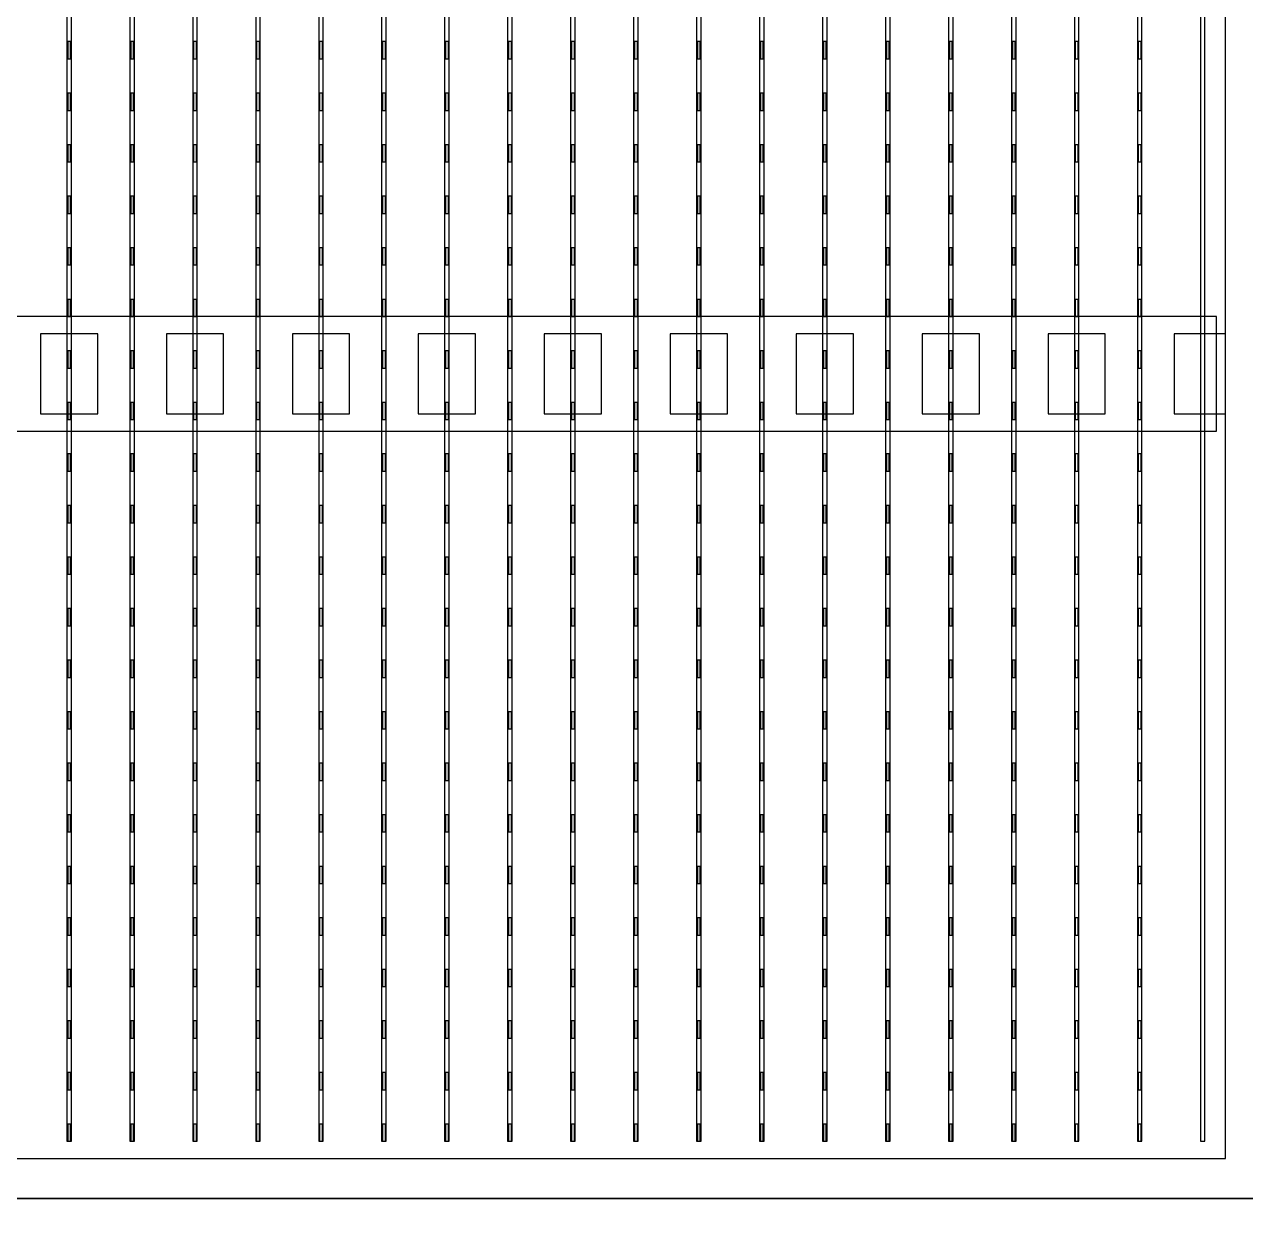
# Model space of a CAD drawing. Header units: millimetres. Extents: x -18 to 142, y -7 to 153.
# Drawn here: x 51.33 to 61.99, y 82.92 to 93.35 of the extents above; entities that cross this region are included whole.
import ezdxf

# ---------------------------------------------------------------- set-up
doc = ezdxf.new("R2010")
doc.units = ezdxf.units.MM
for name, color, linetype in [('BUSBARS', 3, 'Continuous'), ('CELLS', 5, 'Continuous'), ('CONTACT_PADS', 2, 'Continuous'), ('DICING', 4, 'Continuous'), ('FINGERS', 1, 'Continuous'), ('INSULATION', 2, 'Continuous')]:
    doc.layers.add(name, color=color, linetype=linetype)

msp = doc.modelspace()

# ---------------------------------------------------------------- linework, layer by layer
at = {"layer": 'BUSBARS'}
msp.add_lwpolyline([(61.74, 89.8), (61.74, 90.8), (41.7, 90.8), (41.7, 89.8), (61.74, 89.8)], close=True, dxfattribs=at)
at = {"layer": 'CELLS'}
for points in [[(62.17, 83.1), (62.17, 104), (41.27, 104), (41.27, 83.1), (62.17, 83.1)], [(62.17, 62.2), (62.17, 83.1), (41.27, 83.1), (41.27, 62.2), (62.17, 62.2)]]:
    msp.add_lwpolyline(points, close=True, dxfattribs=at)
at = {"layer": 'CONTACT_PADS'}
for points in [[(51.733, 93.05), (51.733, 93.2), (51.708, 93.2), (51.708, 93.05), (51.733, 93.05)], [(52.283, 93.05), (52.283, 93.2), (52.258, 93.2), (52.258, 93.05), (52.283, 93.05)], [(52.833, 93.05), (52.833, 93.2), (52.808, 93.2), (52.808, 93.05), (52.833, 93.05)], [(53.383, 93.05), (53.383, 93.2), (53.358, 93.2), (53.358, 93.05), (53.383, 93.05)], [(53.933, 93.05), (53.933, 93.2), (53.908, 93.2), (53.908, 93.05), (53.933, 93.05)], [(54.483, 93.05), (54.483, 93.2), (54.458, 93.2), (54.458, 93.05), (54.483, 93.05)], [(55.033, 93.05), (55.033, 93.2), (55.008, 93.2), (55.008, 93.05), (55.033, 93.05)], [(55.583, 93.05), (55.583, 93.2), (55.558, 93.2), (55.558, 93.05), (55.583, 93.05)], [(56.133, 93.05), (56.133, 93.2), (56.108, 93.2), (56.108, 93.05), (56.133, 93.05)], [(56.683, 93.05), (56.683, 93.2), (56.658, 93.2), (56.658, 93.05), (56.683, 93.05)], [(57.233, 93.05), (57.233, 93.2), (57.208, 93.2), (57.208, 93.05), (57.233, 93.05)], [(57.783, 93.05), (57.783, 93.2), (57.758, 93.2), (57.758, 93.05), (57.783, 93.05)], [(58.333, 93.05), (58.333, 93.2), (58.308, 93.2), (58.308, 93.05), (58.333, 93.05)], [(58.883, 93.05), (58.883, 93.2), (58.858, 93.2), (58.858, 93.05), (58.883, 93.05)], [(59.433, 93.05), (59.433, 93.2), (59.408, 93.2), (59.408, 93.05), (59.433, 93.05)], [(59.983, 93.05), (59.983, 93.2), (59.958, 93.2), (59.958, 93.05), (59.983, 93.05)], [(60.533, 93.05), (60.533, 93.2), (60.508, 93.2), (60.508, 93.05), (60.533, 93.05)], [(61.083, 93.05), (61.083, 93.2), (61.058, 93.2), (61.058, 93.05), (61.083, 93.05)], [(51.733, 92.6), (51.733, 92.75), (51.708, 92.75), (51.708, 92.6), (51.733, 92.6)], [(52.283, 92.6), (52.283, 92.75), (52.258, 92.75), (52.258, 92.6), (52.283, 92.6)], [(52.833, 92.6), (52.833, 92.75), (52.808, 92.75), (52.808, 92.6), (52.833, 92.6)], [(53.383, 92.6), (53.383, 92.75), (53.358, 92.75), (53.358, 92.6), (53.383, 92.6)], [(53.933, 92.6), (53.933, 92.75), (53.908, 92.75), (53.908, 92.6), (53.933, 92.6)], [(54.483, 92.6), (54.483, 92.75), (54.458, 92.75), (54.458, 92.6), (54.483, 92.6)], [(55.033, 92.6), (55.033, 92.75), (55.008, 92.75), (55.008, 92.6), (55.033, 92.6)], [(55.583, 92.6), (55.583, 92.75), (55.558, 92.75), (55.558, 92.6), (55.583, 92.6)], [(56.133, 92.6), (56.133, 92.75), (56.108, 92.75), (56.108, 92.6), (56.133, 92.6)], [(56.683, 92.6), (56.683, 92.75), (56.658, 92.75), (56.658, 92.6), (56.683, 92.6)], [(57.233, 92.6), (57.233, 92.75), (57.208, 92.75), (57.208, 92.6), (57.233, 92.6)], [(57.783, 92.6), (57.783, 92.75), (57.758, 92.75), (57.758, 92.6), (57.783, 92.6)], [(58.333, 92.6), (58.333, 92.75), (58.308, 92.75), (58.308, 92.6), (58.333, 92.6)], [(58.883, 92.6), (58.883, 92.75), (58.858, 92.75), (58.858, 92.6), (58.883, 92.6)], [(59.433, 92.6), (59.433, 92.75), (59.408, 92.75), (59.408, 92.6), (59.433, 92.6)], [(59.983, 92.6), (59.983, 92.75), (59.958, 92.75), (59.958, 92.6), (59.983, 92.6)], [(60.533, 92.6), (60.533, 92.75), (60.508, 92.75), (60.508, 92.6), (60.533, 92.6)], [(61.083, 92.6), (61.083, 92.75), (61.058, 92.75), (61.058, 92.6), (61.083, 92.6)], [(51.733, 92.15), (51.733, 92.3), (51.708, 92.3), (51.708, 92.15), (51.733, 92.15)], [(52.283, 92.15), (52.283, 92.3), (52.258, 92.3), (52.258, 92.15), (52.283, 92.15)], [(52.833, 92.15), (52.833, 92.3), (52.808, 92.3), (52.808, 92.15), (52.833, 92.15)], [(53.383, 92.15), (53.383, 92.3), (53.358, 92.3), (53.358, 92.15), (53.383, 92.15)], [(53.933, 92.15), (53.933, 92.3), (53.908, 92.3), (53.908, 92.15), (53.933, 92.15)], [(54.483, 92.15), (54.483, 92.3), (54.458, 92.3), (54.458, 92.15), (54.483, 92.15)], [(55.033, 92.15), (55.033, 92.3), (55.008, 92.3), (55.008, 92.15), (55.033, 92.15)], [(55.583, 92.15), (55.583, 92.3), (55.558, 92.3), (55.558, 92.15), (55.583, 92.15)], [(56.133, 92.15), (56.133, 92.3), (56.108, 92.3), (56.108, 92.15), (56.133, 92.15)], [(56.683, 92.15), (56.683, 92.3), (56.658, 92.3), (56.658, 92.15), (56.683, 92.15)], [(57.233, 92.15), (57.233, 92.3), (57.208, 92.3), (57.208, 92.15), (57.233, 92.15)], [(57.783, 92.15), (57.783, 92.3), (57.758, 92.3), (57.758, 92.15), (57.783, 92.15)], [(58.333, 92.15), (58.333, 92.3), (58.308, 92.3), (58.308, 92.15), (58.333, 92.15)], [(58.883, 92.15), (58.883, 92.3), (58.858, 92.3), (58.858, 92.15), (58.883, 92.15)], [(59.433, 92.15), (59.433, 92.3), (59.408, 92.3), (59.408, 92.15), (59.433, 92.15)], [(59.983, 92.15), (59.983, 92.3), (59.958, 92.3), (59.958, 92.15), (59.983, 92.15)], [(60.533, 92.15), (60.533, 92.3), (60.508, 92.3), (60.508, 92.15), (60.533, 92.15)], [(61.083, 92.15), (61.083, 92.3), (61.058, 92.3), (61.058, 92.15), (61.083, 92.15)], [(51.733, 91.7), (51.733, 91.85), (51.708, 91.85), (51.708, 91.7), (51.733, 91.7)], [(52.283, 91.7), (52.283, 91.85), (52.258, 91.85), (52.258, 91.7), (52.283, 91.7)], [(52.833, 91.7), (52.833, 91.85), (52.808, 91.85), (52.808, 91.7), (52.833, 91.7)], [(53.383, 91.7), (53.383, 91.85), (53.358, 91.85), (53.358, 91.7), (53.383, 91.7)], [(53.933, 91.7), (53.933, 91.85), (53.908, 91.85), (53.908, 91.7), (53.933, 91.7)], [(54.483, 91.7), (54.483, 91.85), (54.458, 91.85), (54.458, 91.7), (54.483, 91.7)], [(55.033, 91.7), (55.033, 91.85), (55.008, 91.85), (55.008, 91.7), (55.033, 91.7)], [(55.583, 91.7), (55.583, 91.85), (55.558, 91.85), (55.558, 91.7), (55.583, 91.7)], [(56.133, 91.7), (56.133, 91.85), (56.108, 91.85), (56.108, 91.7), (56.133, 91.7)], [(56.683, 91.7), (56.683, 91.85), (56.658, 91.85), (56.658, 91.7), (56.683, 91.7)], [(57.233, 91.7), (57.233, 91.85), (57.208, 91.85), (57.208, 91.7), (57.233, 91.7)], [(57.783, 91.7), (57.783, 91.85), (57.758, 91.85), (57.758, 91.7), (57.783, 91.7)], [(58.333, 91.7), (58.333, 91.85), (58.308, 91.85), (58.308, 91.7), (58.333, 91.7)], [(58.883, 91.7), (58.883, 91.85), (58.858, 91.85), (58.858, 91.7), (58.883, 91.7)], [(59.433, 91.7), (59.433, 91.85), (59.408, 91.85), (59.408, 91.7), (59.433, 91.7)], [(59.983, 91.7), (59.983, 91.85), (59.958, 91.85), (59.958, 91.7), (59.983, 91.7)], [(60.533, 91.7), (60.533, 91.85), (60.508, 91.85), (60.508, 91.7), (60.533, 91.7)], [(61.083, 91.7), (61.083, 91.85), (61.058, 91.85), (61.058, 91.7), (61.083, 91.7)], [(51.733, 91.25), (51.733, 91.4), (51.708, 91.4), (51.708, 91.25), (51.733, 91.25)], [(52.283, 91.25), (52.283, 91.4), (52.258, 91.4), (52.258, 91.25), (52.283, 91.25)], [(52.833, 91.25), (52.833, 91.4), (52.808, 91.4), (52.808, 91.25), (52.833, 91.25)], [(53.383, 91.25), (53.383, 91.4), (53.358, 91.4), (53.358, 91.25), (53.383, 91.25)], [(53.933, 91.25), (53.933, 91.4), (53.908, 91.4), (53.908, 91.25), (53.933, 91.25)], [(54.483, 91.25), (54.483, 91.4), (54.458, 91.4), (54.458, 91.25), (54.483, 91.25)], [(55.033, 91.25), (55.033, 91.4), (55.008, 91.4), (55.008, 91.25), (55.033, 91.25)], [(55.583, 91.25), (55.583, 91.4), (55.558, 91.4), (55.558, 91.25), (55.583, 91.25)], [(56.133, 91.25), (56.133, 91.4), (56.108, 91.4), (56.108, 91.25), (56.133, 91.25)], [(56.683, 91.25), (56.683, 91.4), (56.658, 91.4), (56.658, 91.25), (56.683, 91.25)], [(57.233, 91.25), (57.233, 91.4), (57.208, 91.4), (57.208, 91.25), (57.233, 91.25)], [(57.783, 91.25), (57.783, 91.4), (57.758, 91.4), (57.758, 91.25), (57.783, 91.25)], [(58.333, 91.25), (58.333, 91.4), (58.308, 91.4), (58.308, 91.25), (58.333, 91.25)], [(58.883, 91.25), (58.883, 91.4), (58.858, 91.4), (58.858, 91.25), (58.883, 91.25)], [(59.433, 91.25), (59.433, 91.4), (59.408, 91.4), (59.408, 91.25), (59.433, 91.25)], [(59.983, 91.25), (59.983, 91.4), (59.958, 91.4), (59.958, 91.25), (59.983, 91.25)], [(60.533, 91.25), (60.533, 91.4), (60.508, 91.4), (60.508, 91.25), (60.533, 91.25)], [(61.083, 91.25), (61.083, 91.4), (61.058, 91.4), (61.058, 91.25), (61.083, 91.25)], [(51.733, 90.8), (51.733, 90.95), (51.708, 90.95), (51.708, 90.8), (51.733, 90.8)], [(52.283, 90.8), (52.283, 90.95), (52.258, 90.95), (52.258, 90.8), (52.283, 90.8)], [(52.833, 90.8), (52.833, 90.95), (52.808, 90.95), (52.808, 90.8), (52.833, 90.8)], [(53.383, 90.8), (53.383, 90.95), (53.358, 90.95), (53.358, 90.8), (53.383, 90.8)], [(53.933, 90.8), (53.933, 90.95), (53.908, 90.95), (53.908, 90.8), (53.933, 90.8)], [(54.483, 90.8), (54.483, 90.95), (54.458, 90.95), (54.458, 90.8), (54.483, 90.8)], [(55.033, 90.8), (55.033, 90.95), (55.008, 90.95), (55.008, 90.8), (55.033, 90.8)], [(55.583, 90.8), (55.583, 90.95), (55.558, 90.95), (55.558, 90.8), (55.583, 90.8)], [(56.133, 90.8), (56.133, 90.95), (56.108, 90.95), (56.108, 90.8), (56.133, 90.8)], [(56.683, 90.8), (56.683, 90.95), (56.658, 90.95), (56.658, 90.8), (56.683, 90.8)], [(57.233, 90.8), (57.233, 90.95), (57.208, 90.95), (57.208, 90.8), (57.233, 90.8)], [(57.783, 90.8), (57.783, 90.95), (57.758, 90.95), (57.758, 90.8), (57.783, 90.8)], [(58.333, 90.8), (58.333, 90.95), (58.308, 90.95), (58.308, 90.8), (58.333, 90.8)], [(58.883, 90.8), (58.883, 90.95), (58.858, 90.95), (58.858, 90.8), (58.883, 90.8)], [(59.433, 90.8), (59.433, 90.95), (59.408, 90.95), (59.408, 90.8), (59.433, 90.8)], [(59.983, 90.8), (59.983, 90.95), (59.958, 90.95), (59.958, 90.8), (59.983, 90.8)], [(60.533, 90.8), (60.533, 90.95), (60.508, 90.95), (60.508, 90.8), (60.533, 90.8)], [(61.083, 90.8), (61.083, 90.95), (61.058, 90.95), (61.058, 90.8), (61.083, 90.8)], [(51.733, 90.35), (51.733, 90.5), (51.708, 90.5), (51.708, 90.35), (51.733, 90.35)], [(52.283, 90.35), (52.283, 90.5), (52.258, 90.5), (52.258, 90.35), (52.283, 90.35)], [(52.833, 90.35), (52.833, 90.5), (52.808, 90.5), (52.808, 90.35), (52.833, 90.35)], [(53.383, 90.35), (53.383, 90.5), (53.358, 90.5), (53.358, 90.35), (53.383, 90.35)], [(53.933, 90.35), (53.933, 90.5), (53.908, 90.5), (53.908, 90.35), (53.933, 90.35)], [(54.483, 90.35), (54.483, 90.5), (54.458, 90.5), (54.458, 90.35), (54.483, 90.35)], [(55.033, 90.35), (55.033, 90.5), (55.008, 90.5), (55.008, 90.35), (55.033, 90.35)], [(55.583, 90.35), (55.583, 90.5), (55.558, 90.5), (55.558, 90.35), (55.583, 90.35)], [(56.133, 90.35), (56.133, 90.5), (56.108, 90.5), (56.108, 90.35), (56.133, 90.35)], [(56.683, 90.35), (56.683, 90.5), (56.658, 90.5), (56.658, 90.35), (56.683, 90.35)], [(57.233, 90.35), (57.233, 90.5), (57.208, 90.5), (57.208, 90.35), (57.233, 90.35)], [(57.783, 90.35), (57.783, 90.5), (57.758, 90.5), (57.758, 90.35), (57.783, 90.35)], [(58.333, 90.35), (58.333, 90.5), (58.308, 90.5), (58.308, 90.35), (58.333, 90.35)], [(58.883, 90.35), (58.883, 90.5), (58.858, 90.5), (58.858, 90.35), (58.883, 90.35)], [(59.433, 90.35), (59.433, 90.5), (59.408, 90.5), (59.408, 90.35), (59.433, 90.35)], [(59.983, 90.35), (59.983, 90.5), (59.958, 90.5), (59.958, 90.35), (59.983, 90.35)], [(60.533, 90.35), (60.533, 90.5), (60.508, 90.5), (60.508, 90.35), (60.533, 90.35)], [(61.083, 90.35), (61.083, 90.5), (61.058, 90.5), (61.058, 90.35), (61.083, 90.35)], [(51.733, 89.9), (51.733, 90.05), (51.708, 90.05), (51.708, 89.9), (51.733, 89.9)], [(52.283, 89.9), (52.283, 90.05), (52.258, 90.05), (52.258, 89.9), (52.283, 89.9)], [(52.833, 89.9), (52.833, 90.05), (52.808, 90.05), (52.808, 89.9), (52.833, 89.9)], [(53.383, 89.9), (53.383, 90.05), (53.358, 90.05), (53.358, 89.9), (53.383, 89.9)], [(53.933, 89.9), (53.933, 90.05), (53.908, 90.05), (53.908, 89.9), (53.933, 89.9)], [(54.483, 89.9), (54.483, 90.05), (54.458, 90.05), (54.458, 89.9), (54.483, 89.9)], [(55.033, 89.9), (55.033, 90.05), (55.008, 90.05), (55.008, 89.9), (55.033, 89.9)], [(55.583, 89.9), (55.583, 90.05), (55.558, 90.05), (55.558, 89.9), (55.583, 89.9)], [(56.133, 89.9), (56.133, 90.05), (56.108, 90.05), (56.108, 89.9), (56.133, 89.9)], [(56.683, 89.9), (56.683, 90.05), (56.658, 90.05), (56.658, 89.9), (56.683, 89.9)], [(57.233, 89.9), (57.233, 90.05), (57.208, 90.05), (57.208, 89.9), (57.233, 89.9)], [(57.783, 89.9), (57.783, 90.05), (57.758, 90.05), (57.758, 89.9), (57.783, 89.9)], [(58.333, 89.9), (58.333, 90.05), (58.308, 90.05), (58.308, 89.9), (58.333, 89.9)], [(58.883, 89.9), (58.883, 90.05), (58.858, 90.05), (58.858, 89.9), (58.883, 89.9)], [(59.433, 89.9), (59.433, 90.05), (59.408, 90.05), (59.408, 89.9), (59.433, 89.9)], [(59.983, 89.9), (59.983, 90.05), (59.958, 90.05), (59.958, 89.9), (59.983, 89.9)], [(60.533, 89.9), (60.533, 90.05), (60.508, 90.05), (60.508, 89.9), (60.533, 89.9)], [(61.083, 89.9), (61.083, 90.05), (61.058, 90.05), (61.058, 89.9), (61.083, 89.9)], [(51.733, 89.45), (51.733, 89.6), (51.708, 89.6), (51.708, 89.45), (51.733, 89.45)], [(52.283, 89.45), (52.283, 89.6), (52.258, 89.6), (52.258, 89.45), (52.283, 89.45)], [(52.833, 89.45), (52.833, 89.6), (52.808, 89.6), (52.808, 89.45), (52.833, 89.45)], [(53.383, 89.45), (53.383, 89.6), (53.358, 89.6), (53.358, 89.45), (53.383, 89.45)], [(53.933, 89.45), (53.933, 89.6), (53.908, 89.6), (53.908, 89.45), (53.933, 89.45)], [(54.483, 89.45), (54.483, 89.6), (54.458, 89.6), (54.458, 89.45), (54.483, 89.45)], [(55.033, 89.45), (55.033, 89.6), (55.008, 89.6), (55.008, 89.45), (55.033, 89.45)], [(55.583, 89.45), (55.583, 89.6), (55.558, 89.6), (55.558, 89.45), (55.583, 89.45)], [(56.133, 89.45), (56.133, 89.6), (56.108, 89.6), (56.108, 89.45), (56.133, 89.45)], [(56.683, 89.45), (56.683, 89.6), (56.658, 89.6), (56.658, 89.45), (56.683, 89.45)], [(57.233, 89.45), (57.233, 89.6), (57.208, 89.6), (57.208, 89.45), (57.233, 89.45)], [(57.783, 89.45), (57.783, 89.6), (57.758, 89.6), (57.758, 89.45), (57.783, 89.45)], [(58.333, 89.45), (58.333, 89.6), (58.308, 89.6), (58.308, 89.45), (58.333, 89.45)], [(58.883, 89.45), (58.883, 89.6), (58.858, 89.6), (58.858, 89.45), (58.883, 89.45)], [(59.433, 89.45), (59.433, 89.6), (59.408, 89.6), (59.408, 89.45), (59.433, 89.45)], [(59.983, 89.45), (59.983, 89.6), (59.958, 89.6), (59.958, 89.45), (59.983, 89.45)], [(60.533, 89.45), (60.533, 89.6), (60.508, 89.6), (60.508, 89.45), (60.533, 89.45)], [(61.083, 89.45), (61.083, 89.6), (61.058, 89.6), (61.058, 89.45), (61.083, 89.45)], [(51.733, 89), (51.733, 89.15), (51.708, 89.15), (51.708, 89), (51.733, 89)], [(52.283, 89), (52.283, 89.15), (52.258, 89.15), (52.258, 89), (52.283, 89)], [(52.833, 89), (52.833, 89.15), (52.808, 89.15), (52.808, 89), (52.833, 89)], [(53.383, 89), (53.383, 89.15), (53.358, 89.15), (53.358, 89), (53.383, 89)], [(53.933, 89), (53.933, 89.15), (53.908, 89.15), (53.908, 89), (53.933, 89)], [(54.483, 89), (54.483, 89.15), (54.458, 89.15), (54.458, 89), (54.483, 89)], [(55.033, 89), (55.033, 89.15), (55.008, 89.15), (55.008, 89), (55.033, 89)], [(55.583, 89), (55.583, 89.15), (55.558, 89.15), (55.558, 89), (55.583, 89)], [(56.133, 89), (56.133, 89.15), (56.108, 89.15), (56.108, 89), (56.133, 89)], [(56.683, 89), (56.683, 89.15), (56.658, 89.15), (56.658, 89), (56.683, 89)], [(57.233, 89), (57.233, 89.15), (57.208, 89.15), (57.208, 89), (57.233, 89)], [(57.783, 89), (57.783, 89.15), (57.758, 89.15), (57.758, 89), (57.783, 89)], [(58.333, 89), (58.333, 89.15), (58.308, 89.15), (58.308, 89), (58.333, 89)], [(58.883, 89), (58.883, 89.15), (58.858, 89.15), (58.858, 89), (58.883, 89)], [(59.433, 89), (59.433, 89.15), (59.408, 89.15), (59.408, 89), (59.433, 89)], [(59.983, 89), (59.983, 89.15), (59.958, 89.15), (59.958, 89), (59.983, 89)], [(60.533, 89), (60.533, 89.15), (60.508, 89.15), (60.508, 89), (60.533, 89)], [(61.083, 89), (61.083, 89.15), (61.058, 89.15), (61.058, 89), (61.083, 89)], [(51.733, 88.55), (51.733, 88.7), (51.708, 88.7), (51.708, 88.55), (51.733, 88.55)], [(52.283, 88.55), (52.283, 88.7), (52.258, 88.7), (52.258, 88.55), (52.283, 88.55)], [(52.833, 88.55), (52.833, 88.7), (52.808, 88.7), (52.808, 88.55), (52.833, 88.55)], [(53.383, 88.55), (53.383, 88.7), (53.358, 88.7), (53.358, 88.55), (53.383, 88.55)], [(53.933, 88.55), (53.933, 88.7), (53.908, 88.7), (53.908, 88.55), (53.933, 88.55)], [(54.483, 88.55), (54.483, 88.7), (54.458, 88.7), (54.458, 88.55), (54.483, 88.55)], [(55.033, 88.55), (55.033, 88.7), (55.008, 88.7), (55.008, 88.55), (55.033, 88.55)], [(55.583, 88.55), (55.583, 88.7), (55.558, 88.7), (55.558, 88.55), (55.583, 88.55)], [(56.133, 88.55), (56.133, 88.7), (56.108, 88.7), (56.108, 88.55), (56.133, 88.55)], [(56.683, 88.55), (56.683, 88.7), (56.658, 88.7), (56.658, 88.55), (56.683, 88.55)], [(57.233, 88.55), (57.233, 88.7), (57.208, 88.7), (57.208, 88.55), (57.233, 88.55)], [(57.783, 88.55), (57.783, 88.7), (57.758, 88.7), (57.758, 88.55), (57.783, 88.55)], [(58.333, 88.55), (58.333, 88.7), (58.308, 88.7), (58.308, 88.55), (58.333, 88.55)], [(58.883, 88.55), (58.883, 88.7), (58.858, 88.7), (58.858, 88.55), (58.883, 88.55)], [(59.433, 88.55), (59.433, 88.7), (59.408, 88.7), (59.408, 88.55), (59.433, 88.55)], [(59.983, 88.55), (59.983, 88.7), (59.958, 88.7), (59.958, 88.55), (59.983, 88.55)], [(60.533, 88.55), (60.533, 88.7), (60.508, 88.7), (60.508, 88.55), (60.533, 88.55)], [(61.083, 88.55), (61.083, 88.7), (61.058, 88.7), (61.058, 88.55), (61.083, 88.55)], [(51.733, 88.1), (51.733, 88.25), (51.708, 88.25), (51.708, 88.1), (51.733, 88.1)], [(52.283, 88.1), (52.283, 88.25), (52.258, 88.25), (52.258, 88.1), (52.283, 88.1)], [(52.833, 88.1), (52.833, 88.25), (52.808, 88.25), (52.808, 88.1), (52.833, 88.1)], [(53.383, 88.1), (53.383, 88.25), (53.358, 88.25), (53.358, 88.1), (53.383, 88.1)], [(53.933, 88.1), (53.933, 88.25), (53.908, 88.25), (53.908, 88.1), (53.933, 88.1)], [(54.483, 88.1), (54.483, 88.25), (54.458, 88.25), (54.458, 88.1), (54.483, 88.1)], [(55.033, 88.1), (55.033, 88.25), (55.008, 88.25), (55.008, 88.1), (55.033, 88.1)], [(55.583, 88.1), (55.583, 88.25), (55.558, 88.25), (55.558, 88.1), (55.583, 88.1)], [(56.133, 88.1), (56.133, 88.25), (56.108, 88.25), (56.108, 88.1), (56.133, 88.1)], [(56.683, 88.1), (56.683, 88.25), (56.658, 88.25), (56.658, 88.1), (56.683, 88.1)], [(57.233, 88.1), (57.233, 88.25), (57.208, 88.25), (57.208, 88.1), (57.233, 88.1)], [(57.783, 88.1), (57.783, 88.25), (57.758, 88.25), (57.758, 88.1), (57.783, 88.1)], [(58.333, 88.1), (58.333, 88.25), (58.308, 88.25), (58.308, 88.1), (58.333, 88.1)], [(58.883, 88.1), (58.883, 88.25), (58.858, 88.25), (58.858, 88.1), (58.883, 88.1)], [(59.433, 88.1), (59.433, 88.25), (59.408, 88.25), (59.408, 88.1), (59.433, 88.1)], [(59.983, 88.1), (59.983, 88.25), (59.958, 88.25), (59.958, 88.1), (59.983, 88.1)], [(60.533, 88.1), (60.533, 88.25), (60.508, 88.25), (60.508, 88.1), (60.533, 88.1)], [(61.083, 88.1), (61.083, 88.25), (61.058, 88.25), (61.058, 88.1), (61.083, 88.1)], [(51.733, 87.65), (51.733, 87.8), (51.708, 87.8), (51.708, 87.65), (51.733, 87.65)], [(52.283, 87.65), (52.283, 87.8), (52.258, 87.8), (52.258, 87.65), (52.283, 87.65)], [(52.833, 87.65), (52.833, 87.8), (52.808, 87.8), (52.808, 87.65), (52.833, 87.65)], [(53.383, 87.65), (53.383, 87.8), (53.358, 87.8), (53.358, 87.65), (53.383, 87.65)], [(53.933, 87.65), (53.933, 87.8), (53.908, 87.8), (53.908, 87.65), (53.933, 87.65)], [(54.483, 87.65), (54.483, 87.8), (54.458, 87.8), (54.458, 87.65), (54.483, 87.65)], [(55.033, 87.65), (55.033, 87.8), (55.008, 87.8), (55.008, 87.65), (55.033, 87.65)], [(55.583, 87.65), (55.583, 87.8), (55.558, 87.8), (55.558, 87.65), (55.583, 87.65)], [(56.133, 87.65), (56.133, 87.8), (56.108, 87.8), (56.108, 87.65), (56.133, 87.65)], [(56.683, 87.65), (56.683, 87.8), (56.658, 87.8), (56.658, 87.65), (56.683, 87.65)], [(57.233, 87.65), (57.233, 87.8), (57.208, 87.8), (57.208, 87.65), (57.233, 87.65)], [(57.783, 87.65), (57.783, 87.8), (57.758, 87.8), (57.758, 87.65), (57.783, 87.65)], [(58.333, 87.65), (58.333, 87.8), (58.308, 87.8), (58.308, 87.65), (58.333, 87.65)], [(58.883, 87.65), (58.883, 87.8), (58.858, 87.8), (58.858, 87.65), (58.883, 87.65)], [(59.433, 87.65), (59.433, 87.8), (59.408, 87.8), (59.408, 87.65), (59.433, 87.65)], [(59.983, 87.65), (59.983, 87.8), (59.958, 87.8), (59.958, 87.65), (59.983, 87.65)], [(60.533, 87.65), (60.533, 87.8), (60.508, 87.8), (60.508, 87.65), (60.533, 87.65)], [(61.083, 87.65), (61.083, 87.8), (61.058, 87.8), (61.058, 87.65), (61.083, 87.65)], [(51.733, 87.2), (51.733, 87.35), (51.708, 87.35), (51.708, 87.2), (51.733, 87.2)], [(52.283, 87.2), (52.283, 87.35), (52.258, 87.35), (52.258, 87.2), (52.283, 87.2)], [(52.833, 87.2), (52.833, 87.35), (52.808, 87.35), (52.808, 87.2), (52.833, 87.2)], [(53.383, 87.2), (53.383, 87.35), (53.358, 87.35), (53.358, 87.2), (53.383, 87.2)], [(53.933, 87.2), (53.933, 87.35), (53.908, 87.35), (53.908, 87.2), (53.933, 87.2)], [(54.483, 87.2), (54.483, 87.35), (54.458, 87.35), (54.458, 87.2), (54.483, 87.2)], [(55.033, 87.2), (55.033, 87.35), (55.008, 87.35), (55.008, 87.2), (55.033, 87.2)], [(55.583, 87.2), (55.583, 87.35), (55.558, 87.35), (55.558, 87.2), (55.583, 87.2)], [(56.133, 87.2), (56.133, 87.35), (56.108, 87.35), (56.108, 87.2), (56.133, 87.2)], [(56.683, 87.2), (56.683, 87.35), (56.658, 87.35), (56.658, 87.2), (56.683, 87.2)], [(57.233, 87.2), (57.233, 87.35), (57.208, 87.35), (57.208, 87.2), (57.233, 87.2)], [(57.783, 87.2), (57.783, 87.35), (57.758, 87.35), (57.758, 87.2), (57.783, 87.2)], [(58.333, 87.2), (58.333, 87.35), (58.308, 87.35), (58.308, 87.2), (58.333, 87.2)], [(58.883, 87.2), (58.883, 87.35), (58.858, 87.35), (58.858, 87.2), (58.883, 87.2)], [(59.433, 87.2), (59.433, 87.35), (59.408, 87.35), (59.408, 87.2), (59.433, 87.2)], [(59.983, 87.2), (59.983, 87.35), (59.958, 87.35), (59.958, 87.2), (59.983, 87.2)], [(60.533, 87.2), (60.533, 87.35), (60.508, 87.35), (60.508, 87.2), (60.533, 87.2)], [(61.083, 87.2), (61.083, 87.35), (61.058, 87.35), (61.058, 87.2), (61.083, 87.2)], [(51.733, 86.75), (51.733, 86.9), (51.708, 86.9), (51.708, 86.75), (51.733, 86.75)], [(52.283, 86.75), (52.283, 86.9), (52.258, 86.9), (52.258, 86.75), (52.283, 86.75)], [(52.833, 86.75), (52.833, 86.9), (52.808, 86.9), (52.808, 86.75), (52.833, 86.75)], [(53.383, 86.75), (53.383, 86.9), (53.358, 86.9), (53.358, 86.75), (53.383, 86.75)], [(53.933, 86.75), (53.933, 86.9), (53.908, 86.9), (53.908, 86.75), (53.933, 86.75)], [(54.483, 86.75), (54.483, 86.9), (54.458, 86.9), (54.458, 86.75), (54.483, 86.75)], [(55.033, 86.75), (55.033, 86.9), (55.008, 86.9), (55.008, 86.75), (55.033, 86.75)], [(55.583, 86.75), (55.583, 86.9), (55.558, 86.9), (55.558, 86.75), (55.583, 86.75)], [(56.133, 86.75), (56.133, 86.9), (56.108, 86.9), (56.108, 86.75), (56.133, 86.75)], [(56.683, 86.75), (56.683, 86.9), (56.658, 86.9), (56.658, 86.75), (56.683, 86.75)], [(57.233, 86.75), (57.233, 86.9), (57.208, 86.9), (57.208, 86.75), (57.233, 86.75)], [(57.783, 86.75), (57.783, 86.9), (57.758, 86.9), (57.758, 86.75), (57.783, 86.75)], [(58.333, 86.75), (58.333, 86.9), (58.308, 86.9), (58.308, 86.75), (58.333, 86.75)], [(58.883, 86.75), (58.883, 86.9), (58.858, 86.9), (58.858, 86.75), (58.883, 86.75)], [(59.433, 86.75), (59.433, 86.9), (59.408, 86.9), (59.408, 86.75), (59.433, 86.75)], [(59.983, 86.75), (59.983, 86.9), (59.958, 86.9), (59.958, 86.75), (59.983, 86.75)], [(60.533, 86.75), (60.533, 86.9), (60.508, 86.9), (60.508, 86.75), (60.533, 86.75)], [(61.083, 86.75), (61.083, 86.9), (61.058, 86.9), (61.058, 86.75), (61.083, 86.75)], [(51.733, 86.3), (51.733, 86.45), (51.708, 86.45), (51.708, 86.3), (51.733, 86.3)], [(52.283, 86.3), (52.283, 86.45), (52.258, 86.45), (52.258, 86.3), (52.283, 86.3)], [(52.833, 86.3), (52.833, 86.45), (52.808, 86.45), (52.808, 86.3), (52.833, 86.3)], [(53.383, 86.3), (53.383, 86.45), (53.358, 86.45), (53.358, 86.3), (53.383, 86.3)], [(53.933, 86.3), (53.933, 86.45), (53.908, 86.45), (53.908, 86.3), (53.933, 86.3)], [(54.483, 86.3), (54.483, 86.45), (54.458, 86.45), (54.458, 86.3), (54.483, 86.3)], [(55.033, 86.3), (55.033, 86.45), (55.008, 86.45), (55.008, 86.3), (55.033, 86.3)], [(55.583, 86.3), (55.583, 86.45), (55.558, 86.45), (55.558, 86.3), (55.583, 86.3)], [(56.133, 86.3), (56.133, 86.45), (56.108, 86.45), (56.108, 86.3), (56.133, 86.3)], [(56.683, 86.3), (56.683, 86.45), (56.658, 86.45), (56.658, 86.3), (56.683, 86.3)], [(57.233, 86.3), (57.233, 86.45), (57.208, 86.45), (57.208, 86.3), (57.233, 86.3)], [(57.783, 86.3), (57.783, 86.45), (57.758, 86.45), (57.758, 86.3), (57.783, 86.3)], [(58.333, 86.3), (58.333, 86.45), (58.308, 86.45), (58.308, 86.3), (58.333, 86.3)], [(58.883, 86.3), (58.883, 86.45), (58.858, 86.45), (58.858, 86.3), (58.883, 86.3)], [(59.433, 86.3), (59.433, 86.45), (59.408, 86.45), (59.408, 86.3), (59.433, 86.3)], [(59.983, 86.3), (59.983, 86.45), (59.958, 86.45), (59.958, 86.3), (59.983, 86.3)], [(60.533, 86.3), (60.533, 86.45), (60.508, 86.45), (60.508, 86.3), (60.533, 86.3)], [(61.083, 86.3), (61.083, 86.45), (61.058, 86.45), (61.058, 86.3), (61.083, 86.3)], [(51.733, 85.85), (51.733, 86), (51.708, 86), (51.708, 85.85), (51.733, 85.85)], [(52.283, 85.85), (52.283, 86), (52.258, 86), (52.258, 85.85), (52.283, 85.85)], [(52.833, 85.85), (52.833, 86), (52.808, 86), (52.808, 85.85), (52.833, 85.85)], [(53.383, 85.85), (53.383, 86), (53.358, 86), (53.358, 85.85), (53.383, 85.85)], [(53.933, 85.85), (53.933, 86), (53.908, 86), (53.908, 85.85), (53.933, 85.85)], [(54.483, 85.85), (54.483, 86), (54.458, 86), (54.458, 85.85), (54.483, 85.85)], [(55.033, 85.85), (55.033, 86), (55.008, 86), (55.008, 85.85), (55.033, 85.85)], [(55.583, 85.85), (55.583, 86), (55.558, 86), (55.558, 85.85), (55.583, 85.85)], [(56.133, 85.85), (56.133, 86), (56.108, 86), (56.108, 85.85), (56.133, 85.85)], [(56.683, 85.85), (56.683, 86), (56.658, 86), (56.658, 85.85), (56.683, 85.85)], [(57.233, 85.85), (57.233, 86), (57.208, 86), (57.208, 85.85), (57.233, 85.85)], [(57.783, 85.85), (57.783, 86), (57.758, 86), (57.758, 85.85), (57.783, 85.85)], [(58.333, 85.85), (58.333, 86), (58.308, 86), (58.308, 85.85), (58.333, 85.85)], [(58.883, 85.85), (58.883, 86), (58.858, 86), (58.858, 85.85), (58.883, 85.85)], [(59.433, 85.85), (59.433, 86), (59.408, 86), (59.408, 85.85), (59.433, 85.85)], [(59.983, 85.85), (59.983, 86), (59.958, 86), (59.958, 85.85), (59.983, 85.85)], [(60.533, 85.85), (60.533, 86), (60.508, 86), (60.508, 85.85), (60.533, 85.85)], [(61.083, 85.85), (61.083, 86), (61.058, 86), (61.058, 85.85), (61.083, 85.85)], [(51.733, 85.4), (51.733, 85.55), (51.708, 85.55), (51.708, 85.4), (51.733, 85.4)], [(52.283, 85.4), (52.283, 85.55), (52.258, 85.55), (52.258, 85.4), (52.283, 85.4)], [(52.833, 85.4), (52.833, 85.55), (52.808, 85.55), (52.808, 85.4), (52.833, 85.4)], [(53.383, 85.4), (53.383, 85.55), (53.358, 85.55), (53.358, 85.4), (53.383, 85.4)], [(53.933, 85.4), (53.933, 85.55), (53.908, 85.55), (53.908, 85.4), (53.933, 85.4)], [(54.483, 85.4), (54.483, 85.55), (54.458, 85.55), (54.458, 85.4), (54.483, 85.4)], [(55.033, 85.4), (55.033, 85.55), (55.008, 85.55), (55.008, 85.4), (55.033, 85.4)], [(55.583, 85.4), (55.583, 85.55), (55.558, 85.55), (55.558, 85.4), (55.583, 85.4)], [(56.133, 85.4), (56.133, 85.55), (56.108, 85.55), (56.108, 85.4), (56.133, 85.4)], [(56.683, 85.4), (56.683, 85.55), (56.658, 85.55), (56.658, 85.4), (56.683, 85.4)], [(57.233, 85.4), (57.233, 85.55), (57.208, 85.55), (57.208, 85.4), (57.233, 85.4)], [(57.783, 85.4), (57.783, 85.55), (57.758, 85.55), (57.758, 85.4), (57.783, 85.4)], [(58.333, 85.4), (58.333, 85.55), (58.308, 85.55), (58.308, 85.4), (58.333, 85.4)], [(58.883, 85.4), (58.883, 85.55), (58.858, 85.55), (58.858, 85.4), (58.883, 85.4)], [(59.433, 85.4), (59.433, 85.55), (59.408, 85.55), (59.408, 85.4), (59.433, 85.4)], [(59.983, 85.4), (59.983, 85.55), (59.958, 85.55), (59.958, 85.4), (59.983, 85.4)], [(60.533, 85.4), (60.533, 85.55), (60.508, 85.55), (60.508, 85.4), (60.533, 85.4)], [(61.083, 85.4), (61.083, 85.55), (61.058, 85.55), (61.058, 85.4), (61.083, 85.4)], [(51.733, 84.95), (51.733, 85.1), (51.708, 85.1), (51.708, 84.95), (51.733, 84.95)], [(52.283, 84.95), (52.283, 85.1), (52.258, 85.1), (52.258, 84.95), (52.283, 84.95)], [(52.833, 84.95), (52.833, 85.1), (52.808, 85.1), (52.808, 84.95), (52.833, 84.95)], [(53.383, 84.95), (53.383, 85.1), (53.358, 85.1), (53.358, 84.95), (53.383, 84.95)], [(53.933, 84.95), (53.933, 85.1), (53.908, 85.1), (53.908, 84.95), (53.933, 84.95)], [(54.483, 84.95), (54.483, 85.1), (54.458, 85.1), (54.458, 84.95), (54.483, 84.95)], [(55.033, 84.95), (55.033, 85.1), (55.008, 85.1), (55.008, 84.95), (55.033, 84.95)], [(55.583, 84.95), (55.583, 85.1), (55.558, 85.1), (55.558, 84.95), (55.583, 84.95)], [(56.133, 84.95), (56.133, 85.1), (56.108, 85.1), (56.108, 84.95), (56.133, 84.95)], [(56.683, 84.95), (56.683, 85.1), (56.658, 85.1), (56.658, 84.95), (56.683, 84.95)], [(57.233, 84.95), (57.233, 85.1), (57.208, 85.1), (57.208, 84.95), (57.233, 84.95)], [(57.783, 84.95), (57.783, 85.1), (57.758, 85.1), (57.758, 84.95), (57.783, 84.95)], [(58.333, 84.95), (58.333, 85.1), (58.308, 85.1), (58.308, 84.95), (58.333, 84.95)], [(58.883, 84.95), (58.883, 85.1), (58.858, 85.1), (58.858, 84.95), (58.883, 84.95)], [(59.433, 84.95), (59.433, 85.1), (59.408, 85.1), (59.408, 84.95), (59.433, 84.95)], [(59.983, 84.95), (59.983, 85.1), (59.958, 85.1), (59.958, 84.95), (59.983, 84.95)], [(60.533, 84.95), (60.533, 85.1), (60.508, 85.1), (60.508, 84.95), (60.533, 84.95)], [(61.083, 84.95), (61.083, 85.1), (61.058, 85.1), (61.058, 84.95), (61.083, 84.95)], [(51.733, 84.5), (51.733, 84.65), (51.708, 84.65), (51.708, 84.5), (51.733, 84.5)], [(52.283, 84.5), (52.283, 84.65), (52.258, 84.65), (52.258, 84.5), (52.283, 84.5)], [(52.833, 84.5), (52.833, 84.65), (52.808, 84.65), (52.808, 84.5), (52.833, 84.5)], [(53.383, 84.5), (53.383, 84.65), (53.358, 84.65), (53.358, 84.5), (53.383, 84.5)], [(53.933, 84.5), (53.933, 84.65), (53.908, 84.65), (53.908, 84.5), (53.933, 84.5)], [(54.483, 84.5), (54.483, 84.65), (54.458, 84.65), (54.458, 84.5), (54.483, 84.5)], [(55.033, 84.5), (55.033, 84.65), (55.008, 84.65), (55.008, 84.5), (55.033, 84.5)], [(55.583, 84.5), (55.583, 84.65), (55.558, 84.65), (55.558, 84.5), (55.583, 84.5)], [(56.133, 84.5), (56.133, 84.65), (56.108, 84.65), (56.108, 84.5), (56.133, 84.5)], [(56.683, 84.5), (56.683, 84.65), (56.658, 84.65), (56.658, 84.5), (56.683, 84.5)], [(57.233, 84.5), (57.233, 84.65), (57.208, 84.65), (57.208, 84.5), (57.233, 84.5)], [(57.783, 84.5), (57.783, 84.65), (57.758, 84.65), (57.758, 84.5), (57.783, 84.5)], [(58.333, 84.5), (58.333, 84.65), (58.308, 84.65), (58.308, 84.5), (58.333, 84.5)], [(58.883, 84.5), (58.883, 84.65), (58.858, 84.65), (58.858, 84.5), (58.883, 84.5)], [(59.433, 84.5), (59.433, 84.65), (59.408, 84.65), (59.408, 84.5), (59.433, 84.5)], [(59.983, 84.5), (59.983, 84.65), (59.958, 84.65), (59.958, 84.5), (59.983, 84.5)], [(60.533, 84.5), (60.533, 84.65), (60.508, 84.65), (60.508, 84.5), (60.533, 84.5)], [(61.083, 84.5), (61.083, 84.65), (61.058, 84.65), (61.058, 84.5), (61.083, 84.5)], [(51.733, 84.05), (51.733, 84.2), (51.708, 84.2), (51.708, 84.05), (51.733, 84.05)], [(52.283, 84.05), (52.283, 84.2), (52.258, 84.2), (52.258, 84.05), (52.283, 84.05)], [(52.833, 84.05), (52.833, 84.2), (52.808, 84.2), (52.808, 84.05), (52.833, 84.05)], [(53.383, 84.05), (53.383, 84.2), (53.358, 84.2), (53.358, 84.05), (53.383, 84.05)], [(53.933, 84.05), (53.933, 84.2), (53.908, 84.2), (53.908, 84.05), (53.933, 84.05)], [(54.483, 84.05), (54.483, 84.2), (54.458, 84.2), (54.458, 84.05), (54.483, 84.05)], [(55.033, 84.05), (55.033, 84.2), (55.008, 84.2), (55.008, 84.05), (55.033, 84.05)], [(55.583, 84.05), (55.583, 84.2), (55.558, 84.2), (55.558, 84.05), (55.583, 84.05)], [(56.133, 84.05), (56.133, 84.2), (56.108, 84.2), (56.108, 84.05), (56.133, 84.05)], [(56.683, 84.05), (56.683, 84.2), (56.658, 84.2), (56.658, 84.05), (56.683, 84.05)], [(57.233, 84.05), (57.233, 84.2), (57.208, 84.2), (57.208, 84.05), (57.233, 84.05)], [(57.783, 84.05), (57.783, 84.2), (57.758, 84.2), (57.758, 84.05), (57.783, 84.05)], [(58.333, 84.05), (58.333, 84.2), (58.308, 84.2), (58.308, 84.05), (58.333, 84.05)], [(58.883, 84.05), (58.883, 84.2), (58.858, 84.2), (58.858, 84.05), (58.883, 84.05)], [(59.433, 84.05), (59.433, 84.2), (59.408, 84.2), (59.408, 84.05), (59.433, 84.05)], [(59.983, 84.05), (59.983, 84.2), (59.958, 84.2), (59.958, 84.05), (59.983, 84.05)], [(60.533, 84.05), (60.533, 84.2), (60.508, 84.2), (60.508, 84.05), (60.533, 84.05)], [(61.083, 84.05), (61.083, 84.2), (61.058, 84.2), (61.058, 84.05), (61.083, 84.05)], [(51.733, 83.6), (51.733, 83.75), (51.708, 83.75), (51.708, 83.6), (51.733, 83.6)], [(52.283, 83.6), (52.283, 83.75), (52.258, 83.75), (52.258, 83.6), (52.283, 83.6)], [(52.833, 83.6), (52.833, 83.75), (52.808, 83.75), (52.808, 83.6), (52.833, 83.6)], [(53.383, 83.6), (53.383, 83.75), (53.358, 83.75), (53.358, 83.6), (53.383, 83.6)], [(53.933, 83.6), (53.933, 83.75), (53.908, 83.75), (53.908, 83.6), (53.933, 83.6)], [(54.483, 83.6), (54.483, 83.75), (54.458, 83.75), (54.458, 83.6), (54.483, 83.6)], [(55.033, 83.6), (55.033, 83.75), (55.008, 83.75), (55.008, 83.6), (55.033, 83.6)], [(55.583, 83.6), (55.583, 83.75), (55.558, 83.75), (55.558, 83.6), (55.583, 83.6)], [(56.133, 83.6), (56.133, 83.75), (56.108, 83.75), (56.108, 83.6), (56.133, 83.6)], [(56.683, 83.6), (56.683, 83.75), (56.658, 83.75), (56.658, 83.6), (56.683, 83.6)], [(57.233, 83.6), (57.233, 83.75), (57.208, 83.75), (57.208, 83.6), (57.233, 83.6)], [(57.783, 83.6), (57.783, 83.75), (57.758, 83.75), (57.758, 83.6), (57.783, 83.6)], [(58.333, 83.6), (58.333, 83.75), (58.308, 83.75), (58.308, 83.6), (58.333, 83.6)], [(58.883, 83.6), (58.883, 83.75), (58.858, 83.75), (58.858, 83.6), (58.883, 83.6)], [(59.433, 83.6), (59.433, 83.75), (59.408, 83.75), (59.408, 83.6), (59.433, 83.6)], [(59.983, 83.6), (59.983, 83.75), (59.958, 83.75), (59.958, 83.6), (59.983, 83.6)], [(60.533, 83.6), (60.533, 83.75), (60.508, 83.75), (60.508, 83.6), (60.533, 83.6)], [(61.083, 83.6), (61.083, 83.75), (61.058, 83.75), (61.058, 83.6), (61.083, 83.6)]]:
    msp.add_lwpolyline(points, close=True, dxfattribs=at)
at = {"layer": 'DICING'}
msp.add_line((-17.83, 83.1), (142.17, 83.1), dxfattribs=at)
msp.add_line((-17.83, 83.1), (142.17, 83.1), dxfattribs=at)
msp.add_line((-17.83, 83.1), (142.17, 83.1), dxfattribs=at)
msp.add_line((-17.83, 83.1), (142.17, 83.1), dxfattribs=at)
msp.add_line((-17.83, 83.1), (142.17, 83.1), dxfattribs=at)
msp.add_line((-17.83, 83.1), (142.17, 83.1), dxfattribs=at)
msp.add_line((-17.83, 83.1), (142.17, 83.1), dxfattribs=at)
msp.add_line((-17.83, 83.1), (142.17, 83.1), dxfattribs=at)
msp.add_line((-17.83, 83.1), (142.17, 83.1), dxfattribs=at)
msp.add_line((-17.83, 83.1), (142.17, 83.1), dxfattribs=at)
msp.add_line((-17.83, 83.1), (142.17, 83.1), dxfattribs=at)
msp.add_line((-17.83, 83.1), (142.17, 83.1), dxfattribs=at)
msp.add_line((-17.83, 83.1), (142.17, 83.1), dxfattribs=at)
msp.add_line((-17.83, 83.1), (142.17, 83.1), dxfattribs=at)
msp.add_line((-17.83, 83.1), (142.17, 83.1), dxfattribs=at)
msp.add_line((-17.83, 83.1), (142.17, 83.1), dxfattribs=at)
msp.add_line((-17.83, 83.1), (142.17, 83.1), dxfattribs=at)
msp.add_line((-17.83, 83.1), (142.17, 83.1), dxfattribs=at)
msp.add_line((-17.83, 83.1), (142.17, 83.1), dxfattribs=at)
msp.add_line((-17.83, 83.1), (142.17, 83.1), dxfattribs=at)
msp.add_line((-17.83, 83.1), (142.17, 83.1), dxfattribs=at)
msp.add_line((-17.83, 83.1), (142.17, 83.1), dxfattribs=at)
msp.add_line((-17.83, 83.1), (142.17, 83.1), dxfattribs=at)
msp.add_line((-17.83, 83.1), (142.17, 83.1), dxfattribs=at)
at = {"layer": 'FINGERS'}
for points in [[(51.74, 83.6), (51.74, 103.5), (51.7, 103.5), (51.7, 83.6), (51.74, 83.6)], [(52.29, 83.6), (52.29, 103.5), (52.25, 103.5), (52.25, 83.6), (52.29, 83.6)], [(52.84, 83.6), (52.84, 103.5), (52.8, 103.5), (52.8, 83.6), (52.84, 83.6)], [(53.39, 83.6), (53.39, 103.5), (53.35, 103.5), (53.35, 83.6), (53.39, 83.6)], [(53.94, 83.6), (53.94, 103.5), (53.9, 103.5), (53.9, 83.6), (53.94, 83.6)], [(54.49, 83.6), (54.49, 103.5), (54.45, 103.5), (54.45, 83.6), (54.49, 83.6)], [(55.04, 83.6), (55.04, 103.5), (55, 103.5), (55, 83.6), (55.04, 83.6)], [(55.59, 83.6), (55.59, 103.5), (55.55, 103.5), (55.55, 83.6), (55.59, 83.6)], [(56.14, 83.6), (56.14, 103.5), (56.1, 103.5), (56.1, 83.6), (56.14, 83.6)], [(56.69, 83.6), (56.69, 103.5), (56.65, 103.5), (56.65, 83.6), (56.69, 83.6)], [(57.24, 83.6), (57.24, 103.5), (57.2, 103.5), (57.2, 83.6), (57.24, 83.6)], [(57.79, 83.6), (57.79, 103.5), (57.75, 103.5), (57.75, 83.6), (57.79, 83.6)], [(58.34, 83.6), (58.34, 103.5), (58.3, 103.5), (58.3, 83.6), (58.34, 83.6)], [(58.89, 83.6), (58.89, 103.5), (58.85, 103.5), (58.85, 83.6), (58.89, 83.6)], [(59.44, 83.6), (59.44, 103.5), (59.4, 103.5), (59.4, 83.6), (59.44, 83.6)], [(59.99, 83.6), (59.99, 103.5), (59.95, 103.5), (59.95, 83.6), (59.99, 83.6)], [(60.54, 83.6), (60.54, 103.5), (60.5, 103.5), (60.5, 83.6), (60.54, 83.6)], [(61.09, 83.6), (61.09, 103.5), (61.05, 103.5), (61.05, 83.6), (61.09, 83.6)], [(61.64, 83.6), (61.64, 103.5), (61.6, 103.5), (61.6, 83.6), (61.64, 83.6)]]:
    msp.add_lwpolyline(points, close=True, dxfattribs=at)
at = {"layer": 'INSULATION'}
for points in [[(61.82, 83.45), (61.82, 103.65), (41.62, 103.65), (41.62, 83.45), (61.82, 83.45)], [(51.97, 89.95), (51.97, 90.65), (51.47, 90.65), (51.47, 89.95), (51.97, 89.95)], [(53.07, 89.95), (53.07, 90.65), (52.57, 90.65), (52.57, 89.95), (53.07, 89.95)], [(54.17, 89.95), (54.17, 90.65), (53.67, 90.65), (53.67, 89.95), (54.17, 89.95)], [(55.27, 89.95), (55.27, 90.65), (54.77, 90.65), (54.77, 89.95), (55.27, 89.95)], [(56.37, 89.95), (56.37, 90.65), (55.87, 90.65), (55.87, 89.95), (56.37, 89.95)], [(57.47, 89.95), (57.47, 90.65), (56.97, 90.65), (56.97, 89.95), (57.47, 89.95)], [(58.57, 89.95), (58.57, 90.65), (58.07, 90.65), (58.07, 89.95), (58.57, 89.95)], [(59.67, 89.95), (59.67, 90.65), (59.17, 90.65), (59.17, 89.95), (59.67, 89.95)], [(60.77, 89.95), (60.77, 90.65), (60.27, 90.65), (60.27, 89.95), (60.77, 89.95)], [(61.82, 89.95), (61.82, 90.65), (61.37, 90.65), (61.37, 89.95), (61.82, 89.95)]]:
    msp.add_lwpolyline(points, close=True, dxfattribs=at)

doc.saveas('drawing.dxf')
